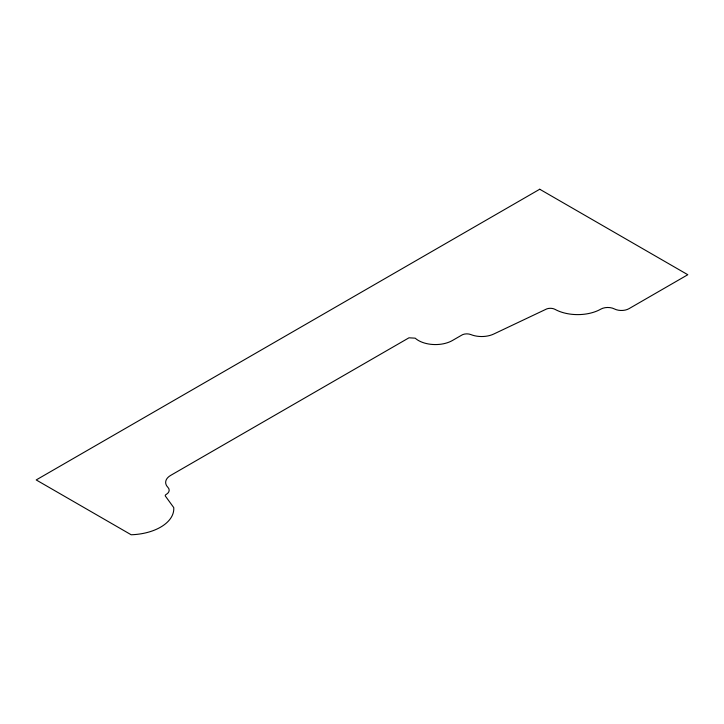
<?xml version="1.0" encoding="UTF-8"?>
<svg xmlns="http://www.w3.org/2000/svg" width="724" height="724" viewBox="0 0 724 724"><rect width="100%" height="100%" fill="white"/><g stroke="black" fill="none" stroke-linecap="round" stroke-linejoin="round"><path stroke-width="1.09" d="M539.733 189.236L36.2 479.94L131.162 534.764A45.123 26.055 0 0 0 173.742 507.587L165.696 496.51A2.706 1.566 0 0 1 166.249 494.42A10.462 6.036 0 0 0 167.85 487.27A17.231 9.946 0 0 1 170.701 475.378L408.988 337.8L415.196 338.171A24.019 13.865 0 0 0 452.419 340.506L461.251 335.411A7.095 4.091 0 0 1 470.853 334.579A18.978 10.96 0 0 0 493.723 334.045L546.774 308.895A6.778 3.91 0 0 1 555.046 309.374A32.842 18.96 0 0 0 600.811 309.13A9.937 5.738 0 0 1 614.404 308.931A10.607 6.127 0 0 0 628.966 308.686L687.8 274.722L539.733 189.236"/></g></svg>
